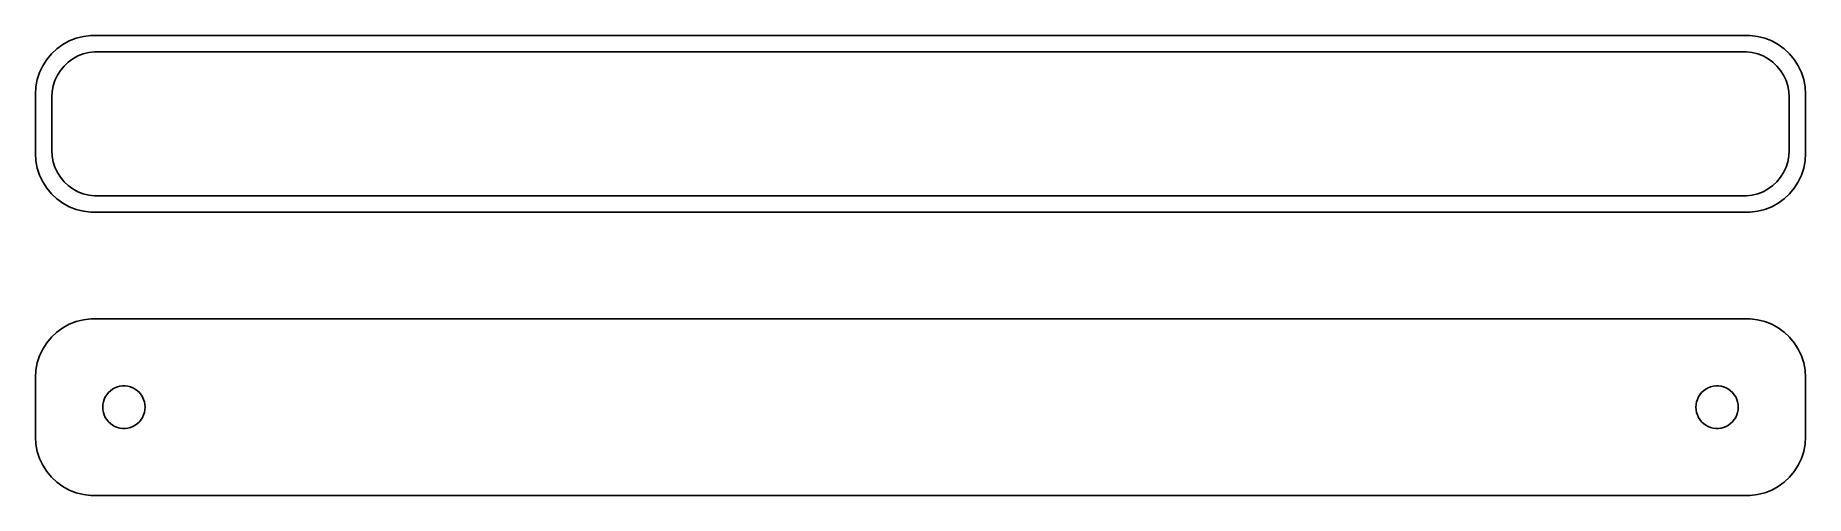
# Model space of a CAD drawing. Header units: metres. Extents: x -75 to 75, y 17 to 55.
import ezdxf

# ---------------------------------------------------------------- set-up
doc = ezdxf.new("R2010")
doc.units = ezdxf.units.M

msp = doc.modelspace()

# ---------------------------------------------------------------- linework, layer by layer
for p, q in [((-73.1871, 54.3526), (-73.6448, 53.9227)), ((-72.6791, 54.7216), (-73.1871, 54.3526)), ((-72.1289, 55.0241), (-72.6791, 54.7216)), ((-71.5451, 55.2553), (-72.1289, 55.0241)), ((-70.9369, 55.4114), (-71.5451, 55.2553)), ((-70.9457, 53.9301), (-70.4751, 54.0509)), ((-70.3139, 55.4901), (-70.9369, 55.4114)), ((-70.4751, 54.0509), (-69.993, 54.1118)), ((70.3139, 55.4901), (-70.3139, 55.4901)), ((-69.993, 54.1118), (69.993, 54.1118)), ((69.993, 54.1118), (70.4751, 54.0509)), ((70.9369, 55.4114), (70.3139, 55.4901)), ((70.4751, 54.0509), (70.9457, 53.9301)), ((71.5451, 55.2553), (70.9369, 55.4114)), ((72.1289, 55.0241), (71.5451, 55.2553)), ((72.6791, 54.7216), (72.1289, 55.0241)), ((73.1871, 54.3526), (72.6791, 54.7216)), ((73.6448, 53.9227), (73.1871, 54.3526)), ((-74.3815, 52.9088), (-74.6489, 52.3406)), ((-74.0451, 53.4389), (-74.3815, 52.9088)), ((-73.6448, 53.9227), (-74.0451, 53.4389)), ((-73.1408, 52.1141), (-72.8805, 52.5244)), ((-72.8805, 52.5244), (-72.5707, 52.8988)), ((-72.5707, 52.8988), (-72.2165, 53.2315)), ((-72.2165, 53.2315), (-71.8234, 53.5171)), ((-71.8234, 53.5171), (-71.3975, 53.7512)), ((-71.3975, 53.7512), (-70.9457, 53.9301)), ((70.9457, 53.9301), (71.3975, 53.7512)), ((71.3975, 53.7512), (71.8234, 53.5171)), ((71.8234, 53.5171), (72.2165, 53.2315)), ((72.2165, 53.2315), (72.5707, 52.8988)), ((72.5707, 52.8988), (72.8805, 52.5244)), ((72.8805, 52.5244), (73.1408, 52.1141)), ((74.0451, 53.4389), (73.6448, 53.9227)), ((74.3815, 52.9088), (74.0451, 53.4389)), ((74.6489, 52.3406), (74.3815, 52.9088)), ((-74.9606, 51.1267), (-75, 50.5)), ((-74.8429, 51.7434), (-74.9606, 51.1267)), ((-74.6489, 52.3406), (-74.8429, 51.7434)), ((-73.589, 50.735), (-73.4979, 51.2123)), ((-73.4979, 51.2123), (-73.3477, 51.6744)), ((-73.3477, 51.6744), (-73.1408, 52.1141)), ((73.1408, 52.1141), (73.3477, 51.6744)), ((73.3477, 51.6744), (73.4979, 51.2123)), ((73.4979, 51.2123), (73.589, 50.735)), ((74.8429, 51.7434), (74.6489, 52.3406)), ((74.9606, 51.1267), (74.8429, 51.7434)), ((75, 50.5), (74.9606, 51.1267)), ((-75, 50.5), (-75, 45.5)), ((-73.6195, 50.25), (-73.589, 50.735)), ((-73.6195, 45.75), (-73.6195, 50.25)), ((73.589, 50.735), (73.6195, 50.25)), ((73.6195, 50.25), (73.6195, 45.75)), ((75, 45.5), (75, 50.5)), ((-75, 45.5), (-74.9606, 44.8733)), ((-73.589, 45.265), (-73.6195, 45.75)), ((-73.4979, 44.7877), (-73.589, 45.265)), ((73.589, 45.265), (73.4979, 44.7877)), ((73.6195, 45.75), (73.589, 45.265)), ((74.9606, 44.8733), (75, 45.5)), ((-74.9606, 44.8733), (-74.8429, 44.2566)), ((-74.8429, 44.2566), (-74.6489, 43.6594)), ((-74.6489, 43.6594), (-74.3815, 43.0912)), ((-73.3477, 44.3256), (-73.4979, 44.7877)), ((-73.1408, 43.8859), (-73.3477, 44.3256)), ((-72.8805, 43.4756), (-73.1408, 43.8859)), ((73.1408, 43.8859), (72.8805, 43.4756)), ((73.3477, 44.3256), (73.1408, 43.8859)), ((73.4979, 44.7877), (73.3477, 44.3256)), ((74.3815, 43.0912), (74.6489, 43.6594)), ((74.6489, 43.6594), (74.8429, 44.2566)), ((74.8429, 44.2566), (74.9606, 44.8733)), ((-74.3815, 43.0912), (-74.0451, 42.5611)), ((-74.0451, 42.5611), (-73.6448, 42.0773)), ((-73.6448, 42.0773), (-73.1871, 41.6474)), ((-72.5707, 43.1012), (-72.8805, 43.4756)), ((-72.2165, 42.7685), (-72.5707, 43.1012)), ((-71.8234, 42.4829), (-72.2165, 42.7685)), ((-71.3975, 42.2488), (-71.8234, 42.4829)), ((-70.9457, 42.0699), (-71.3975, 42.2488)), ((-70.4751, 41.9491), (-70.9457, 42.0699)), ((70.9457, 42.0699), (70.4751, 41.9491)), ((71.3975, 42.2488), (70.9457, 42.0699)), ((71.8234, 42.4829), (71.3975, 42.2488)), ((72.2165, 42.7685), (71.8234, 42.4829)), ((72.5707, 43.1012), (72.2165, 42.7685)), ((72.8805, 43.4756), (72.5707, 43.1012)), ((73.1871, 41.6474), (73.6448, 42.0773)), ((73.6448, 42.0773), (74.0451, 42.5611)), ((74.0451, 42.5611), (74.3815, 43.0912)), ((-73.1871, 41.6474), (-72.6791, 41.2784)), ((-72.6791, 41.2784), (-72.1289, 40.9759)), ((-72.1289, 40.9759), (-71.5451, 40.7447)), ((-71.5451, 40.7447), (-70.9369, 40.5886)), ((-70.9369, 40.5886), (-70.3139, 40.5099)), ((-69.993, 41.8882), (-70.4751, 41.9491)), ((-70.3139, 40.5099), (70.3139, 40.5099)), ((69.993, 41.8882), (-69.993, 41.8882)), ((70.4751, 41.9491), (69.993, 41.8882)), ((70.3139, 40.5099), (70.9369, 40.5886)), ((70.9369, 40.5886), (71.5451, 40.7447)), ((71.5451, 40.7447), (72.1289, 40.9759)), ((72.1289, 40.9759), (72.6791, 41.2784)), ((72.6791, 41.2784), (73.1871, 41.6474)), ((-73.1871, 30.3526), (-73.6448, 29.9227)), ((-72.6791, 30.7216), (-73.1871, 30.3526)), ((-72.1289, 31.0241), (-72.6791, 30.7216)), ((-71.5451, 31.2553), (-72.1289, 31.0241)), ((-70.9369, 31.4114), (-71.5451, 31.2553)), ((-70.3139, 31.4901), (-70.9369, 31.4114)), ((70.3139, 31.4901), (-70.3139, 31.4901)), ((70.9369, 31.4114), (70.3139, 31.4901)), ((71.5451, 31.2553), (70.9369, 31.4114)), ((72.1289, 31.0241), (71.5451, 31.2553)), ((72.6791, 30.7216), (72.1289, 31.0241)), ((73.1871, 30.3526), (72.6791, 30.7216)), ((73.6448, 29.9227), (73.1871, 30.3526)), ((-74.3815, 28.9088), (-74.6489, 28.3406)), ((-74.0451, 29.4389), (-74.3815, 28.9088)), ((-73.6448, 29.9227), (-74.0451, 29.4389)), ((74.0451, 29.4389), (73.6448, 29.9227)), ((74.3815, 28.9088), (74.0451, 29.4389)), ((74.6489, 28.3406), (74.3815, 28.9088)), ((-74.9606, 27.1267), (-75, 26.5)), ((-74.8429, 27.7434), (-74.9606, 27.1267)), ((-74.6489, 28.3406), (-74.8429, 27.7434)), ((74.8429, 27.7434), (74.6489, 28.3406)), ((74.9606, 27.1267), (74.8429, 27.7434)), ((75, 26.5), (74.9606, 27.1267)), ((-75, 26.5), (-75, 21.5)), ((-68.6474, 25.3869), (-68.4645, 25.5198)), ((-68.4645, 25.5198), (-68.2664, 25.6287)), ((-68.2664, 25.6287), (-68.0562, 25.7119)), ((-68.0562, 25.7119), (-67.8373, 25.7681)), ((-67.8373, 25.7681), (-67.613, 25.7964)), ((-67.613, 25.7964), (-67.387, 25.7964)), ((-67.387, 25.7964), (-67.1627, 25.7681)), ((-67.1627, 25.7681), (-66.9438, 25.7119)), ((-66.9438, 25.7119), (-66.7336, 25.6287)), ((-66.7336, 25.6287), (-66.5355, 25.5198)), ((-66.5355, 25.5198), (-66.3526, 25.3869)), ((66.3526, 25.3869), (66.5355, 25.5198)), ((66.5355, 25.5198), (66.7336, 25.6287)), ((66.7336, 25.6287), (66.9438, 25.7119)), ((66.9438, 25.7119), (67.1627, 25.7681)), ((67.1627, 25.7681), (67.387, 25.7964)), ((67.387, 25.7964), (67.613, 25.7964)), ((67.613, 25.7964), (67.8373, 25.7681)), ((67.8373, 25.7681), (68.0562, 25.7119)), ((68.0562, 25.7119), (68.2664, 25.6287)), ((68.2664, 25.6287), (68.4645, 25.5198)), ((68.4645, 25.5198), (68.6474, 25.3869)), ((75, 21.5), (75, 26.5)), ((-69.3, 24), (-69.2858, 24.2256)), ((-69.2858, 23.7744), (-69.3, 24)), ((-69.2858, 24.2256), (-69.2434, 24.4476)), ((-69.2434, 24.4476), (-69.1736, 24.6626)), ((-69.1736, 24.6626), (-69.0773, 24.8671)), ((-69.0773, 24.8671), (-68.9562, 25.058)), ((-68.9562, 25.058), (-68.8121, 25.2322)), ((-68.8121, 25.2322), (-68.6474, 25.3869)), ((-66.3526, 25.3869), (-66.1879, 25.2322)), ((-66.1879, 25.2322), (-66.0438, 25.058)), ((-66.0438, 25.058), (-65.9226, 24.8671)), ((-65.9226, 24.8671), (-65.8264, 24.6626)), ((-65.8264, 24.6626), (-65.7565, 24.4476)), ((-65.7565, 24.4476), (-65.7142, 24.2256)), ((-65.7142, 24.2256), (-65.7, 24)), ((-65.7, 24), (-65.7142, 23.7744)), ((65.7, 24), (65.7142, 24.2256)), ((65.7142, 23.7744), (65.7, 24)), ((65.7142, 24.2256), (65.7565, 24.4476)), ((65.7565, 24.4476), (65.8264, 24.6626)), ((65.8264, 24.6626), (65.9226, 24.8671)), ((65.9226, 24.8671), (66.0438, 25.058)), ((66.0438, 25.058), (66.1879, 25.2322)), ((66.1879, 25.2322), (66.3526, 25.3869)), ((68.6474, 25.3869), (68.8121, 25.2322)), ((68.8121, 25.2322), (68.9562, 25.058)), ((68.9562, 25.058), (69.0773, 24.8671)), ((69.0773, 24.8671), (69.1736, 24.6626)), ((69.1736, 24.6626), (69.2434, 24.4476)), ((69.2434, 24.4476), (69.2858, 24.2256)), ((69.2858, 24.2256), (69.3, 24)), ((69.3, 24), (69.2858, 23.7744)), ((-69.2434, 23.5524), (-69.2858, 23.7744)), ((-69.1736, 23.3374), (-69.2434, 23.5524)), ((-69.0773, 23.1329), (-69.1736, 23.3374)), ((-68.9562, 22.942), (-69.0773, 23.1329)), ((-68.8121, 22.7678), (-68.9562, 22.942)), ((-68.6474, 22.6131), (-68.8121, 22.7678)), ((-68.4645, 22.4802), (-68.6474, 22.6131)), ((-66.3526, 22.6131), (-66.5355, 22.4802)), ((-66.1879, 22.7678), (-66.3526, 22.6131)), ((-66.0438, 22.942), (-66.1879, 22.7678)), ((-65.9226, 23.1329), (-66.0438, 22.942)), ((-65.8264, 23.3374), (-65.9226, 23.1329)), ((-65.7565, 23.5524), (-65.8264, 23.3374)), ((-65.7142, 23.7744), (-65.7565, 23.5524)), ((65.7565, 23.5524), (65.7142, 23.7744)), ((65.8264, 23.3374), (65.7565, 23.5524)), ((65.9226, 23.1329), (65.8264, 23.3374)), ((66.0438, 22.942), (65.9226, 23.1329)), ((66.1879, 22.7678), (66.0438, 22.942)), ((66.3526, 22.6131), (66.1879, 22.7678)), ((66.5355, 22.4802), (66.3526, 22.6131)), ((68.6474, 22.6131), (68.4645, 22.4802)), ((68.8121, 22.7678), (68.6474, 22.6131)), ((68.9562, 22.942), (68.8121, 22.7678)), ((69.0773, 23.1329), (68.9562, 22.942)), ((69.1736, 23.3374), (69.0773, 23.1329)), ((69.2434, 23.5524), (69.1736, 23.3374)), ((69.2858, 23.7744), (69.2434, 23.5524)), ((-75, 21.5), (-74.9606, 20.8733)), ((-68.2664, 22.3713), (-68.4645, 22.4802)), ((-68.0562, 22.2881), (-68.2664, 22.3713)), ((-67.8373, 22.2319), (-68.0562, 22.2881)), ((-67.613, 22.2036), (-67.8373, 22.2319)), ((-67.387, 22.2036), (-67.613, 22.2036)), ((-67.1627, 22.2319), (-67.387, 22.2036)), ((-66.9438, 22.2881), (-67.1627, 22.2319)), ((-66.7336, 22.3713), (-66.9438, 22.2881)), ((-66.5355, 22.4802), (-66.7336, 22.3713)), ((66.7336, 22.3713), (66.5355, 22.4802)), ((66.9438, 22.2881), (66.7336, 22.3713)), ((67.1627, 22.2319), (66.9438, 22.2881)), ((67.387, 22.2036), (67.1627, 22.2319)), ((67.613, 22.2036), (67.387, 22.2036)), ((67.8373, 22.2319), (67.613, 22.2036)), ((68.0562, 22.2881), (67.8373, 22.2319)), ((68.2664, 22.3713), (68.0562, 22.2881)), ((68.4645, 22.4802), (68.2664, 22.3713)), ((74.9606, 20.8733), (75, 21.5)), ((-74.9606, 20.8733), (-74.8429, 20.2566)), ((-74.8429, 20.2566), (-74.6489, 19.6594)), ((-74.6489, 19.6594), (-74.3815, 19.0912)), ((74.3815, 19.0912), (74.6489, 19.6594)), ((74.6489, 19.6594), (74.8429, 20.2566)), ((74.8429, 20.2566), (74.9606, 20.8733)), ((-74.3815, 19.0912), (-74.0451, 18.5611)), ((-74.0451, 18.5611), (-73.6448, 18.0773)), ((-73.6448, 18.0773), (-73.1871, 17.6474)), ((73.1871, 17.6474), (73.6448, 18.0773)), ((73.6448, 18.0773), (74.0451, 18.5611)), ((74.0451, 18.5611), (74.3815, 19.0912)), ((-73.1871, 17.6474), (-72.6791, 17.2784)), ((-72.6791, 17.2784), (-72.1289, 16.9759)), ((-72.1289, 16.9759), (-71.5451, 16.7447)), ((-71.5451, 16.7447), (-70.9369, 16.5886)), ((-70.9369, 16.5886), (-70.3139, 16.5099)), ((-70.3139, 16.5099), (70.3139, 16.5099)), ((70.3139, 16.5099), (70.9369, 16.5886)), ((70.9369, 16.5886), (71.5451, 16.7447)), ((71.5451, 16.7447), (72.1289, 16.9759)), ((72.1289, 16.9759), (72.6791, 17.2784)), ((72.6791, 17.2784), (73.1871, 17.6474))]:
    msp.add_line(p, q)

doc.saveas('drawing.dxf')
